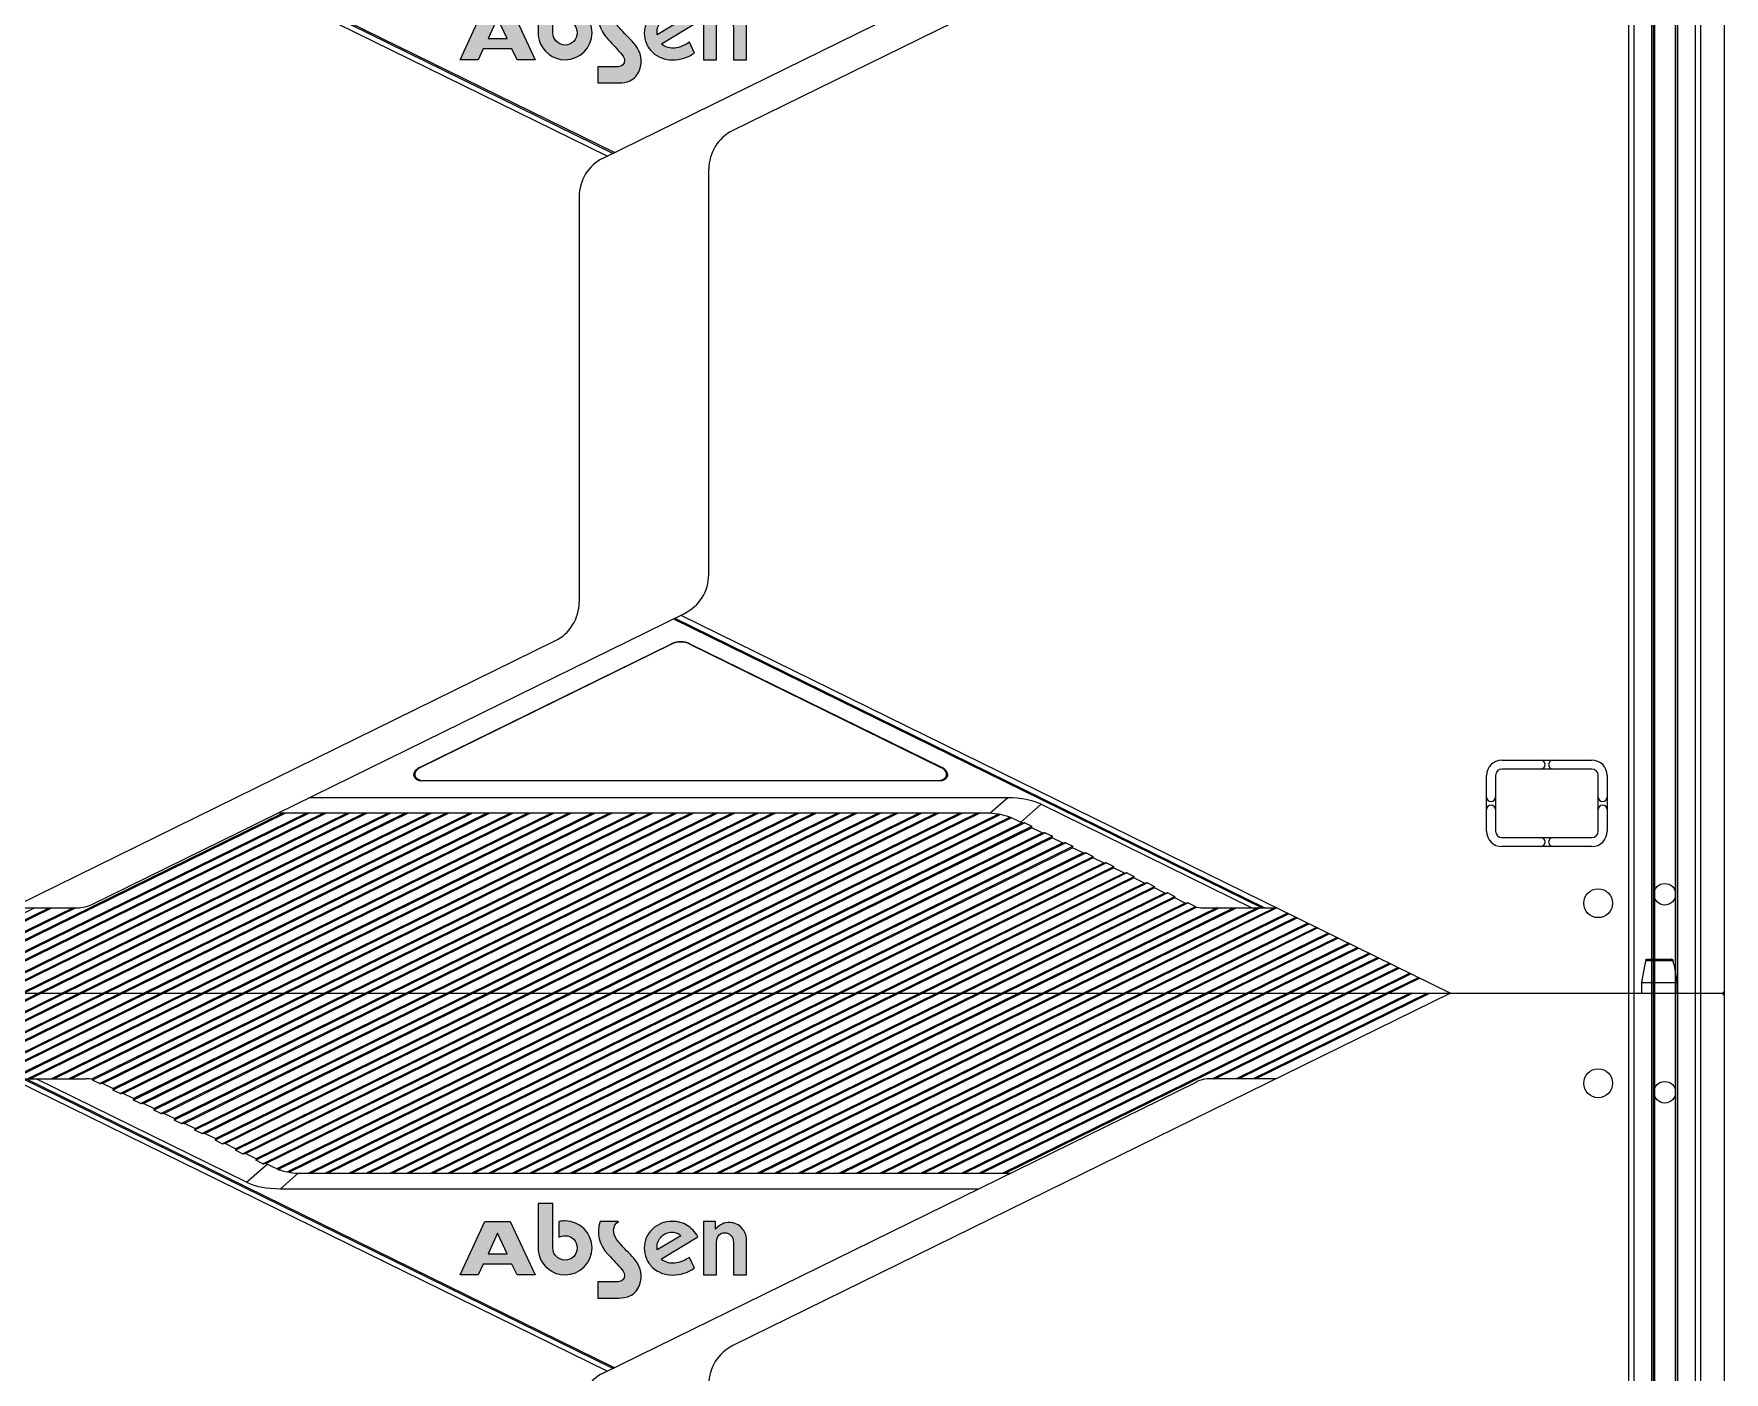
# Model space of a CAD drawing. Header units: millimetres. Extents: x 1927 to 14264, y 1863 to 5555.
# Drawn here: x 12104.4 to 12573.9, y 3355.8 to 3727.5 of the extents above; entities that cross this region are included whole.
import ezdxf

# ---------------------------------------------------------------- set-up
doc = ezdxf.new("R2010")
doc.units = ezdxf.units.MM
doc.layers.add('02___PRT_ALL_AXES', color=7, linetype='Continuous')
doc.layers.add('图层 1', color=7, linetype='Continuous', lineweight=18)

# ---------------------------------------------------------------- blocks, each defined once
blk = doc.blocks.new('ryfhgjmb')
at = {"color": 30, "linetype": 'Continuous', "true_color": 0xf26722}
for p, q in [((6005.13, 3342.43), (7001.63, 3342.43)), ((6005.13, 3340.93), (7001.63, 3340.93)), ((6058.09, 3336.03), (6969.27, 3336.03)), ((6058.47, 3335.53), (6968.88, 3335.53)), ((6058.09, 3328.83), (6969.27, 3328.83)), ((6058.47, 3329.33), (6968.88, 3329.33)), ((6005.13, 3323.93), (7001.63, 3323.93)), ((6005.13, 3322.43), (7001.63, 3322.43))]:
    blk.add_line(p, q, dxfattribs=at)
at = {"layer": '02___PRT_ALL_AXES', "color": 30, "linetype": 'Continuous', "true_color": 0xf26722}
for p, q in [((6968.72, 3335.27), (6027.64, 3335.27)), ((6968.72, 3329.59), (6027.64, 3329.59))]:
    blk.add_line(p, q, dxfattribs=at)
blk = doc.blocks.new('rsfv')
at = {"rotation": 90}
blk.add_blockref('ryfhgjmb', (14583.06, -2205.71), dxfattribs=at)
blk = doc.blocks.new('RYHF')
at = {"true_color": 0xf58220}
h = blk.add_hatch(color=30, dxfattribs=at)
edge = h.paths.add_edge_path()
edge.add_spline(control_points=[(7070.79, 5802.24), (7070.93, 5801.83), (7071.16, 5801.45), (7071.44, 5801.13), (7072.06, 5800.42), (7072.98, 5799.97), (7073.99, 5799.97), (7075.86, 5799.97), (7077.38, 5801.5), (7077.38, 5803.36), (7077.38, 5805.23), (7075.86, 5806.76), (7073.99, 5806.76), (7073.38, 5806.76), (7072.81, 5806.59), (7072.31, 5806.31), (7072.31, 5806.31), (7072.31, 5810.66), (7072.31, 5810.66), (7072.87, 5810.79), (7073.43, 5810.85), (7073.99, 5810.85), (7078.12, 5810.85), (7081.48, 5807.49), (7081.48, 5803.36), (7081.48, 5799.24), (7078.12, 5795.88), (7073.99, 5795.88), (7070.58, 5795.88), (7067.69, 5798.18), (7066.79, 5801.31), (7066.5, 5802.33), (7066.5, 5803.3), (7066.5, 5804.36), (7066.5, 5804.36), (7066.5, 5805.57), (7066.5, 5805.57), (7066.5, 5805.57), (7066.5, 5815.69), (7066.5, 5815.69), (7066.5, 5815.69), (7070.6, 5815.69), (7070.6, 5815.69), (7070.6, 5811.89), (7070.6, 5808.09), (7070.6, 5804.28), (7070.6, 5803.58), (7070.55, 5802.92), (7070.79, 5802.24)], knot_values=[0, 0, 0, 0, 1, 1, 1, 2, 2, 2, 3, 3, 3, 4, 4, 4, 5, 5, 5, 6, 6, 6, 7, 7, 7, 8, 8, 8, 9, 9, 9, 10, 10, 10, 11, 11, 11, 12, 12, 12, 13, 13, 13, 14, 14, 14, 15, 15, 15, 16, 16, 16, 16], degree=3, periodic=0)
h = blk.add_hatch(color=256)
h.paths.add_polyline_path([(7052.62, 5801.75), (7057.92, 5801.75), (7055.27, 5807.44)], flags=16)
h.paths.add_polyline_path([(7059.25, 5798.89), (7051.28, 5798.89), (7049.88, 5795.88), (7044.84, 5795.88), (7051.76, 5810.72), (7056.31, 5810.72), (7058.77, 5810.72), (7065.7, 5795.88), (7060.66, 5795.88)])
h = blk.add_hatch(color=256)
edge = h.paths.add_edge_path()
edge.add_spline(control_points=[(7083.75, 5810.72), (7083.75, 5810.72), (7088.8, 5810.72), (7088.8, 5810.72), (7087.07, 5809.48), (7087.19, 5807.43), (7088.31, 5805.8), (7088.65, 5805.3), (7089.07, 5804.79), (7089.49, 5804.28), (7090.89, 5802.62), (7092.4, 5801.49), (7093.56, 5799.89), (7095.06, 5797.84), (7095.68, 5795.56), (7094.69, 5793.01), (7094.17, 5791.7), (7093.26, 5790.6), (7092.03, 5790.03), (7091.1, 5789.6), (7090.03, 5789.44), (7088.92, 5789.44), (7088.92, 5789.44), (7083.09, 5789.44), (7083.09, 5789.44), (7083.09, 5789.44), (7083.09, 5793.94), (7083.09, 5793.94), (7083.09, 5793.94), (7088.74, 5793.94), (7088.74, 5793.94), (7088.74, 5793.94), (7088.74, 5793.94), (7088.74, 5793.94), (7088.74, 5793.94), (7088.74, 5793.94), (7088.74, 5793.94), (7088.74, 5793.94), (7088.75, 5793.94), (7088.75, 5793.94), (7088.75, 5793.94), (7088.76, 5793.94), (7088.76, 5793.94), (7089.74, 5793.95), (7090.54, 5794.75), (7090.54, 5795.75), (7090.54, 5796.6), (7089.86, 5797.2), (7089.35, 5797.79), (7088.05, 5799.27), (7086.68, 5800.79), (7085.94, 5801.54), (7083.35, 5804.24), (7082.63, 5807.32), (7083.75, 5810.72)], knot_values=[0, 0, 0, 0, 1, 1, 1, 2, 2, 2, 3, 3, 3, 4, 4, 4, 5, 5, 5, 6, 6, 6, 7, 7, 7, 8, 8, 8, 9, 9, 9, 10, 10, 10, 11, 11, 11, 12, 12, 12, 13, 13, 13, 14, 14, 14, 15, 15, 15, 16, 16, 16, 17, 17, 17, 18, 18, 18, 18], degree=3, periodic=0)
h = blk.add_hatch(color=256)
edge = h.paths.add_edge_path()
edge.add_spline(control_points=[(7109.98, 5797.74), (7108.99, 5797.1), (7107.98, 5796.62), (7106.97, 5796.31), (7105.95, 5795.98), (7104.89, 5795.83), (7103.8, 5795.83), (7102.72, 5795.83), (7101.72, 5796.01), (7100.79, 5796.37), (7099.86, 5796.73), (7099.02, 5797.26), (7098.28, 5797.96), (7097.53, 5798.67), (7096.96, 5799.48), (7096.57, 5800.38), (7096.18, 5801.29), (7095.98, 5802.26), (7095.98, 5803.28), (7095.98, 5804.31), (7096.17, 5805.28), (7096.55, 5806.17), (7096.94, 5807.07), (7097.51, 5807.87), (7098.28, 5808.59), (7099.02, 5809.31), (7099.85, 5809.85), (7100.76, 5810.2), (7101.66, 5810.55), (7102.68, 5810.72), (7103.8, 5810.72), (7105.32, 5810.72), (7106.68, 5810.36), (7107.88, 5809.63), (7109.09, 5808.9), (7110.08, 5807.84), (7110.85, 5806.45), (7110.85, 5806.45), (7100.76, 5800.28), (7100.76, 5800.28), (7101.19, 5799.88), (7101.68, 5799.58), (7102.22, 5799.38), (7102.75, 5799.18), (7103.34, 5799.08), (7103.98, 5799.08), (7104.62, 5799.08), (7105.32, 5799.21), (7106.05, 5799.48), (7106.78, 5799.74), (7107.6, 5800.16), (7108.52, 5800.73), (7108.52, 5800.73), (7109.98, 5797.74), (7109.98, 5797.74)], knot_values=[0, 0, 0, 0, 1, 1, 1, 2, 2, 2, 3, 3, 3, 4, 4, 4, 5, 5, 5, 6, 6, 6, 7, 7, 7, 8, 8, 8, 9, 9, 9, 10, 10, 10, 11, 11, 11, 12, 12, 12, 13, 13, 13, 14, 14, 14, 15, 15, 15, 16, 16, 16, 17, 17, 17, 18, 18, 18, 18], degree=3, periodic=0)
edge = h.paths.add_edge_path(flags=16)
edge.add_spline(control_points=[(7099.56, 5802.78), (7099.56, 5802.78), (7106.13, 5806.75), (7106.13, 5806.75), (7105.84, 5807.07), (7105.5, 5807.31), (7105.1, 5807.47), (7104.7, 5807.63), (7104.24, 5807.71), (7103.74, 5807.71), (7102.54, 5807.71), (7101.54, 5807.3), (7100.74, 5806.49), (7099.94, 5805.68), (7099.53, 5804.65), (7099.53, 5803.41), (7099.53, 5803.24), (7099.54, 5803.11), (7099.54, 5803.02), (7099.55, 5802.93), (7099.55, 5802.85), (7099.56, 5802.78)], knot_values=[0, 0, 0, 0, 1, 1, 1, 2, 2, 2, 3, 3, 3, 4, 4, 4, 5, 5, 5, 6, 6, 6, 7, 7, 7, 7], degree=3, periodic=0)
h = blk.add_hatch(color=256)
edge = h.paths.add_edge_path()
edge.add_spline(control_points=[(7112.47, 5795.88), (7112.47, 5795.88), (7112.47, 5810.72), (7112.47, 5810.72), (7112.47, 5810.72), (7115.8, 5810.72), (7115.8, 5810.72), (7115.8, 5810.72), (7115.8, 5808.52), (7115.8, 5808.52), (7116.96, 5809.9), (7118.13, 5810.45), (7119.9, 5810.4), (7120.86, 5810.4), (7122.37, 5809.76), (7123.13, 5808.85), (7123.86, 5807.92), (7124.39, 5807.15), (7124.39, 5805.45), (7124.39, 5805.45), (7124.39, 5795.88), (7124.39, 5795.88), (7124.39, 5795.88), (7120.75, 5795.88), (7120.75, 5795.88), (7120.75, 5795.88), (7120.75, 5804.19), (7120.75, 5804.19), (7120.75, 5804.67), (7120.75, 5805.2), (7120.67, 5805.69), (7120.61, 5806.08), (7120.39, 5806.51), (7120.07, 5806.85), (7119.14, 5807.85), (7117.43, 5807.82), (7116.57, 5806.72), (7116.12, 5806.13), (7116.08, 5805.56), (7116.08, 5804.11), (7116.08, 5804.11), (7116.08, 5795.88), (7116.08, 5795.88), (7116.08, 5795.88), (7112.47, 5795.88), (7112.47, 5795.88)], knot_values=[0, 0, 0, 0, 1, 1, 1, 2, 2, 2, 3, 3, 3, 4, 4, 4, 5, 5, 5, 6, 6, 6, 7, 7, 7, 8, 8, 8, 9, 9, 9, 10, 10, 10, 11, 11, 11, 12, 12, 12, 13, 13, 13, 14, 14, 14, 15, 15, 15, 15], degree=3, periodic=0)
at = {"color": 7, "linetype": 'Continuous'}
for p, q in [((7373.87, 5882.19), (7372.92, 5877.09)), ((7373.93, 5882.19), (7373.87, 5882.19)), ((7373.99, 5882.52), (7373.93, 5882.19)), ((7374.05, 5882.85), (7373.99, 5882.52)), ((7374.02, 5882.69), (7373.99, 5882.52)), ((7374.05, 5882.85), (7374.02, 5882.69)), ((7374.11, 5883.18), (7374.05, 5882.85)), ((7374.11, 5883.18), (7381.69, 5883.18)), ((7374.61, 5883.59), (7381.18, 5883.59)), ((7381.75, 5882.85), (7381.69, 5883.18)), ((7381.81, 5882.52), (7381.75, 5882.85)), ((7381.78, 5882.69), (7381.75, 5882.85)), ((7381.81, 5882.52), (7381.78, 5882.69)), ((7381.87, 5882.19), (7381.81, 5882.52)), ((7381.93, 5882.19), (7381.87, 5882.19)), ((7381.93, 5882.19), (7382.87, 5877.09)), ((6795.9, 5874.09), (7395.9, 5874.09)), ((7085.69, 5769.1), (6871.9, 5874.09)), ((6899.81, 5860.39), (6927.72, 5874.09)), ((6900.15, 5860.22), (6928.4, 5874.09)), ((6900.19, 5860.2), (6928.47, 5874.09)), ((6903.14, 5858.75), (6934.37, 5874.09)), ((6934.45, 5874.09), (6903.17, 5858.73)), ((6935.12, 5874.09), (6903.51, 5858.57)), ((6905.48, 5857.6), (6939.06, 5874.09)), ((6905.82, 5857.43), (6939.74, 5874.09)), ((6905.86, 5857.42), (6939.82, 5874.09)), ((6908.81, 5855.97), (6945.72, 5874.09)), ((6945.79, 5874.09), (6908.84, 5855.95)), ((6946.47, 5874.09), (6909.18, 5855.78)), ((6911.15, 5854.81), (6950.41, 5874.09)), ((6911.49, 5854.65), (6951.09, 5874.09)), ((6911.53, 5854.63), (6951.16, 5874.09)), ((6914.48, 5853.18), (6957.06, 5874.09)), ((6957.13, 5874.09), (6914.52, 5853.16)), ((6957.81, 5874.09), (6914.86, 5853)), ((6916.82, 5852.03), (6961.75, 5874.09)), ((6917.16, 5851.86), (6962.43, 5874.09)), ((6917.2, 5851.84), (6962.5, 5874.09)), ((6920.15, 5850.4), (6968.4, 5874.09)), ((6968.47, 5874.09), (6920.19, 5850.38)), ((6969.15, 5874.09), (6920.79, 5850.34)), ((6924.73, 5850.34), (6973.09, 5874.09)), ((6925.41, 5850.34), (6973.77, 5874.09)), ((6925.48, 5850.34), (6973.85, 5874.09)), ((6979.74, 5874.09), (6931.38, 5850.34)), ((6979.82, 5874.09), (6931.45, 5850.34)), ((6980.5, 5874.09), (6932.13, 5850.34)), ((6936.07, 5850.34), (6984.44, 5874.09)), ((6936.75, 5850.34), (6985.12, 5874.09)), ((6936.83, 5850.34), (6985.19, 5874.09)), ((6991.09, 5874.09), (6942.44, 5850.2)), ((6991.16, 5874.09), (6942.49, 5850.19)), ((6991.84, 5874.09), (6942.76, 5849.99)), ((6944.73, 5849.02), (6995.78, 5874.09)), ((6945.52, 5849.08), (6996.46, 5874.09)), ((6945.56, 5849.06), (6996.53, 5874.09)), ((7003.18, 5874.09), (6948.43, 5847.2)), ((7002.43, 5874.09), (6948.51, 5847.61)), ((7002.5, 5874.09), (6948.55, 5847.59)), ((6950.4, 5846.24), (7007.12, 5874.09)), ((6951.19, 5846.29), (7007.8, 5874.09)), ((6951.23, 5846.27), (7007.88, 5874.09)), ((7014.53, 5874.09), (6954.1, 5844.42)), ((7013.77, 5874.09), (6954.18, 5844.83)), ((7013.85, 5874.09), (6954.22, 5844.81)), ((6956.07, 5843.45), (7018.47, 5874.09)), ((6956.87, 5843.51), (7019.15, 5874.09)), ((6956.9, 5843.49), (7019.22, 5874.09)), ((7025.87, 5874.09), (6959.77, 5841.63)), ((7025.12, 5874.09), (6959.85, 5842.04)), ((7025.19, 5874.09), (6959.89, 5842.02)), ((6961.74, 5840.67), (7029.81, 5874.09)), ((6962.54, 5840.72), (7030.49, 5874.09)), ((6962.57, 5840.7), (7030.56, 5874.09)), ((7037.21, 5874.09), (6965.45, 5838.85)), ((7036.46, 5874.09), (6965.52, 5839.26)), ((7036.53, 5874.09), (6965.56, 5839.24)), ((6967.42, 5837.88), (7041.15, 5874.09)), ((6968.21, 5837.94), (7041.83, 5874.09)), ((6968.25, 5837.92), (7041.91, 5874.09)), ((7048.56, 5874.09), (6971.12, 5836.06)), ((7047.8, 5874.09), (6971.2, 5836.47)), ((7047.88, 5874.09), (6971.23, 5836.45)), ((6973.09, 5835.1), (7052.5, 5874.09)), ((6973.88, 5835.15), (7053.18, 5874.09)), ((6973.92, 5835.13), (7053.25, 5874.09)), ((7059.9, 5874.09), (6976.79, 5833.28)), ((7059.15, 5874.09), (6976.87, 5833.69)), ((7059.22, 5874.09), (6976.9, 5833.67)), ((6978.76, 5832.31), (7063.84, 5874.09)), ((6979.55, 5832.37), (7064.52, 5874.09)), ((6979.59, 5832.35), (7064.59, 5874.09)), ((7071.24, 5874.09), (6982.46, 5830.49)), ((7070.49, 5874.09), (6982.54, 5830.9)), ((7070.56, 5874.09), (6982.58, 5830.88)), ((6984.43, 5829.53), (7075.18, 5874.09)), ((6985.22, 5829.58), (7075.86, 5874.09)), ((6985.26, 5829.56), (7075.94, 5874.09)), ((7082.59, 5874.09), (6988.13, 5827.71)), ((7081.83, 5874.09), (6988.21, 5828.11)), ((7081.91, 5874.09), (6988.25, 5828.1)), ((6990.1, 5826.74), (7086.53, 5874.09)), ((6990.9, 5826.8), (7087.21, 5874.09)), ((6990.93, 5826.78), (7087.28, 5874.09)), ((7093.18, 5874.09), (6993.94, 5825.36)), ((7093.25, 5874.09), (6993.99, 5825.34)), ((7093.93, 5874.09), (6994.28, 5825.15)), ((6996.85, 5824.48), (7097.87, 5874.09)), ((6997.34, 5824.39), (7098.55, 5874.09)), ((6997.4, 5824.38), (7098.62, 5874.09)), ((7104.52, 5874.09), (7002.7, 5824.09)), ((7104.59, 5874.09), (7002.78, 5824.09)), ((7105.27, 5874.09), (7003.46, 5824.09)), ((7007.39, 5824.09), (7109.21, 5874.09)), ((7008.07, 5824.09), (7109.89, 5874.09)), ((7008.15, 5824.09), (7109.97, 5874.09)), ((7115.86, 5874.09), (7014.05, 5824.09)), ((7115.94, 5874.09), (7014.12, 5824.09)), ((7116.62, 5874.09), (7014.8, 5824.09)), ((7018.74, 5824.09), (7120.56, 5874.09)), ((7019.42, 5824.09), (7121.24, 5874.09)), ((7019.49, 5824.09), (7121.31, 5874.09)), ((7127.21, 5874.09), (7025.39, 5824.09)), ((7127.28, 5874.09), (7025.46, 5824.09)), ((7127.96, 5874.09), (7026.14, 5824.09)), ((7030.08, 5824.09), (7131.9, 5874.09)), ((7030.76, 5824.09), (7132.58, 5874.09)), ((7030.83, 5824.09), (7132.65, 5874.09)), ((7138.55, 5874.09), (7036.73, 5824.09)), ((7138.62, 5874.09), (7036.81, 5824.09)), ((7139.3, 5874.09), (7037.49, 5824.09)), ((7041.42, 5824.09), (7143.24, 5874.09)), ((7042.1, 5824.09), (7143.92, 5874.09)), ((7042.18, 5824.09), (7144, 5874.09)), ((7149.89, 5874.09), (7048.08, 5824.09)), ((7149.97, 5874.09), (7048.15, 5824.09)), ((7150.65, 5874.09), (7048.83, 5824.09)), ((7052.77, 5824.09), (7154.59, 5874.09)), ((7053.45, 5824.09), (7155.27, 5874.09)), ((7053.52, 5824.09), (7155.34, 5874.09)), ((7161.24, 5874.09), (7059.42, 5824.09)), ((7161.31, 5874.09), (7059.49, 5824.09)), ((7161.99, 5874.09), (7060.17, 5824.09)), ((7064.11, 5824.09), (7165.93, 5874.09)), ((7064.79, 5824.09), (7166.61, 5874.09)), ((7064.86, 5824.09), (7166.68, 5874.09)), ((7172.58, 5874.09), (7070.76, 5824.09)), ((7172.65, 5874.09), (7070.84, 5824.09)), ((7173.33, 5874.09), (7071.51, 5824.09)), ((7075.45, 5824.09), (7177.27, 5874.09)), ((7076.13, 5824.09), (7177.95, 5874.09)), ((7076.21, 5824.09), (7178.02, 5874.09)), ((7183.92, 5874.09), (7082.11, 5824.09)), ((7184, 5874.09), (7082.18, 5824.09)), ((7184.68, 5874.09), (7082.86, 5824.09)), ((7086.8, 5824.09), (7188.62, 5874.09)), ((7087.48, 5824.09), (7189.29, 5874.09)), ((7087.55, 5824.09), (7189.37, 5874.09)), ((7195.27, 5874.09), (7093.45, 5824.09)), ((7195.34, 5874.09), (7093.52, 5824.09)), ((7196.02, 5874.09), (7094.2, 5824.09)), ((7098.14, 5824.09), (7199.96, 5874.09)), ((7098.82, 5824.09), (7200.64, 5874.09)), ((7098.89, 5824.09), (7200.71, 5874.09)), ((7206.61, 5874.09), (7104.79, 5824.09)), ((7206.68, 5874.09), (7104.86, 5824.09)), ((7207.36, 5874.09), (7105.54, 5824.09)), ((7109.48, 5824.09), (7211.3, 5874.09)), ((7110.16, 5824.09), (7211.98, 5874.09)), ((7110.24, 5824.09), (7212.05, 5874.09)), ((7217.95, 5874.09), (7116.13, 5824.09)), ((7218.03, 5874.09), (7116.21, 5824.09)), ((7218.71, 5874.09), (7116.89, 5824.09)), ((7319.9, 5874.09), (7120.61, 5776.23)), ((7120.83, 5824.09), (7222.65, 5874.09)), ((7121.51, 5824.09), (7223.32, 5874.09)), ((7121.58, 5824.09), (7223.4, 5874.09)), ((7229.3, 5874.09), (7127.48, 5824.09)), ((7229.37, 5874.09), (7127.55, 5824.09)), ((7230.05, 5874.09), (7128.23, 5824.09)), ((7132.17, 5824.09), (7233.99, 5874.09)), ((7132.85, 5824.09), (7234.67, 5874.09)), ((7132.92, 5824.09), (7234.74, 5874.09)), ((7240.64, 5874.09), (7138.82, 5824.09)), ((7240.71, 5874.09), (7138.89, 5824.09)), ((7241.39, 5874.09), (7139.57, 5824.09)), ((7143.51, 5824.09), (7245.33, 5874.09)), ((7144.19, 5824.09), (7246.01, 5874.09)), ((7144.27, 5824.09), (7246.08, 5874.09)), ((7251.98, 5874.09), (7150.16, 5824.09)), ((7252.06, 5874.09), (7150.24, 5824.09)), ((7252.74, 5874.09), (7150.92, 5824.09)), ((7154.86, 5824.09), (7256.67, 5874.09)), ((7155.54, 5824.09), (7257.35, 5874.09)), ((7155.61, 5824.09), (7257.43, 5874.09)), ((7263.33, 5874.09), (7161.51, 5824.09)), ((7263.4, 5874.09), (7161.58, 5824.09)), ((7264.08, 5874.09), (7162.26, 5824.09)), ((7166.2, 5824.09), (7268.02, 5874.09)), ((7166.88, 5824.09), (7268.7, 5874.09)), ((7166.95, 5824.09), (7268.77, 5874.09)), ((7274.67, 5874.09), (7172.85, 5824.09)), ((7274.74, 5874.09), (7172.92, 5824.09)), ((7275.42, 5874.09), (7173.6, 5824.09)), ((7177.54, 5824.09), (7279.36, 5874.09)), ((7178.22, 5824.09), (7280.04, 5874.09)), ((7178.3, 5824.09), (7280.11, 5874.09)), ((7286.01, 5874.09), (7184.19, 5824.09)), ((7286.09, 5874.09), (7184.27, 5824.09)), ((7286.77, 5874.09), (7184.95, 5824.09)), ((7188.89, 5824.09), (7290.7, 5874.09)), ((7189.57, 5824.09), (7291.38, 5874.09)), ((7189.64, 5824.09), (7291.46, 5874.09)), ((7297.36, 5874.09), (7195.54, 5824.09)), ((7297.43, 5874.09), (7195.61, 5824.09)), ((7298.11, 5874.09), (7196.29, 5824.09)), ((7253.68, 5850.34), (7302.05, 5874.09)), ((7254.36, 5850.34), (7302.73, 5874.09)), ((7254.44, 5850.34), (7302.8, 5874.09)), ((7308.7, 5874.09), (7260.34, 5850.34)), ((7308.77, 5874.09), (7260.41, 5850.34)), ((7309.45, 5874.09), (7261.09, 5850.34)), ((7265.03, 5850.34), (7313.39, 5874.09)), ((7265.71, 5850.34), (7314.07, 5874.09)), ((7265.78, 5850.34), (7314.14, 5874.09)), ((7372.92, 5877.09), (7372.92, 5874.09)), ((7372.92, 5877.09), (7382.87, 5877.09)), ((7382.87, 5877.09), (7382.87, 5874.09)), ((7395.9, 5873.59), (7395.4, 5874.09)), ((7395.9, 5874.09), (7395.9, 5536.59)), ((6920.26, 5850.34), (6940.86, 5850.34)), ((7087.28, 5769.88), (6923.44, 5850.34)), ((7087.68, 5770.08), (6924.23, 5850.34)), ((6985.56, 5821.62), (6927.07, 5850.34)), ((6944.73, 5849.02), (6942.76, 5849.99)), ((7084.61, 5768.57), (7249.24, 5849.42)), ((7271.54, 5850.34), (7253.21, 5850.34)), ((6945.4, 5849.14), (6948.67, 5847.53)), ((6950.4, 5846.24), (6948.43, 5847.2)), ((6954.34, 5844.75), (6951.07, 5846.35)), ((6956.07, 5843.45), (6954.1, 5844.42)), ((6960.01, 5841.96), (6956.74, 5843.57)), ((6961.74, 5840.67), (6959.77, 5841.63)), ((6965.69, 5839.18), (6962.41, 5840.78)), ((6967.42, 5837.88), (6965.45, 5838.85)), ((6971.36, 5836.39), (6968.08, 5838)), ((6973.09, 5835.1), (6971.12, 5836.06)), ((6977.03, 5833.61), (6973.76, 5835.21)), ((6978.76, 5832.31), (6976.79, 5833.28)), ((6982.7, 5830.82), (6979.43, 5832.43)), ((6984.43, 5829.53), (6982.46, 5830.49)), ((6988.37, 5828.04), (6985.1, 5829.64)), ((6985.56, 5821.62), (6991.26, 5826.62)), ((6990.1, 5826.74), (6988.13, 5827.71)), ((6990.77, 5826.86), (6992.65, 5825.93)), ((6999.83, 5824.11), (6994.93, 5819.81)), ((7000.59, 5824.09), (7197.66, 5824.09)), ((6994.93, 5819.81), (7188.94, 5819.81)), ((7113.9, 5652.88), (7113.9, 5765.45)), ((7077.9, 5757.8), (7077.9, 5645.23)), ((6942.56, 5561.26), (7107.19, 5642.11)), ((7104.12, 5640.6), (7267.57, 5560.34)), ((7104.52, 5640.8), (7268.36, 5560.34)), ((7106.11, 5641.58), (7319.9, 5536.59)), ((6871.9, 5536.59), (7071.19, 5634.46)), ((7033.54, 5599.26), (7103.55, 5633.64)), ((7103.55, 5633.55), (7033.89, 5599.34)), ((7103.55, 5633.55), (7103.55, 5633.64)), ((7108.66, 5633.55), (7108.66, 5633.64)), ((7108.66, 5633.64), (7178.68, 5599.26)), ((7108.66, 5633.55), (7178.33, 5599.34)), ((7334.15, 5601.34), (7359.15, 5601.34)), ((7033.89, 5599.34), (7033.54, 5599.26)), ((7178.33, 5599.34), (7178.68, 5599.26)), ((7329.9, 5581.59), (7329.9, 5597.09)), ((7332.4, 5597.09), (7332.4, 5581.59)), ((7359.15, 5598.84), (7334.15, 5598.84)), ((7360.9, 5581.59), (7360.9, 5597.09)), ((7363.4, 5597.09), (7363.4, 5581.59)), ((7034.74, 5595.67), (7034.39, 5595.59)), ((7177.83, 5595.59), (7034.39, 5595.59)), ((7034.74, 5595.67), (7177.48, 5595.67)), ((7177.48, 5595.67), (7177.83, 5595.59)), ((6893.69, 5536.59), (6995.51, 5586.59)), ((6894.37, 5536.59), (6996.19, 5586.59)), ((6894.44, 5536.59), (6996.26, 5586.59)), ((7002.16, 5586.59), (6900.34, 5536.59)), ((7002.23, 5586.59), (6900.41, 5536.59)), ((7002.91, 5586.59), (6901.09, 5536.59)), ((6905.03, 5536.59), (7006.85, 5586.59)), ((6905.71, 5536.59), (7007.53, 5586.59)), ((6905.79, 5536.59), (7007.6, 5586.59)), ((7013.5, 5586.59), (6911.68, 5536.59)), ((7013.58, 5586.59), (6911.76, 5536.59)), ((7014.26, 5586.59), (6912.44, 5536.59)), ((6916.38, 5536.59), (7018.19, 5586.59)), ((6917.06, 5536.59), (7018.87, 5586.59)), ((6917.13, 5536.59), (7018.95, 5586.59)), ((7024.85, 5586.59), (6923.03, 5536.59)), ((7024.92, 5586.59), (6923.1, 5536.59)), ((7025.6, 5586.59), (6923.78, 5536.59)), ((6927.72, 5536.59), (7029.54, 5586.59)), ((6928.4, 5536.59), (7030.22, 5586.59)), ((6928.47, 5536.59), (7030.29, 5586.59)), ((7036.19, 5586.59), (6934.37, 5536.59)), ((7036.26, 5586.59), (6934.44, 5536.59)), ((7036.94, 5586.59), (6935.12, 5536.59)), ((6939.06, 5536.59), (7040.88, 5586.59)), ((6939.74, 5536.59), (7041.56, 5586.59)), ((6939.82, 5536.59), (7041.63, 5586.59)), ((7047.53, 5586.59), (6945.71, 5536.59)), ((7047.61, 5586.59), (6945.79, 5536.59)), ((7048.29, 5586.59), (6946.47, 5536.59)), ((6950.41, 5536.59), (7052.22, 5586.59)), ((6951.09, 5536.59), (7052.9, 5586.59)), ((6951.16, 5536.59), (7052.98, 5586.59)), ((7058.88, 5586.59), (6957.06, 5536.59)), ((7058.95, 5586.59), (6957.13, 5536.59)), ((7059.63, 5586.59), (6957.81, 5536.59)), ((6961.75, 5536.59), (7063.57, 5586.59)), ((6962.43, 5536.59), (7064.25, 5586.59)), ((6962.5, 5536.59), (7064.32, 5586.59)), ((7070.22, 5586.59), (6968.4, 5536.59)), ((7070.29, 5586.59), (6968.47, 5536.59)), ((7070.97, 5586.59), (6969.15, 5536.59)), ((6973.09, 5536.59), (7074.91, 5586.59)), ((6973.77, 5536.59), (7075.59, 5586.59)), ((6973.85, 5536.59), (7075.66, 5586.59)), ((7081.56, 5586.59), (6979.74, 5536.59)), ((7081.64, 5586.59), (6979.82, 5536.59)), ((7082.32, 5586.59), (6980.5, 5536.59)), ((6984.44, 5536.59), (7086.25, 5586.59)), ((6985.12, 5536.59), (7086.93, 5586.59)), ((6985.19, 5536.59), (7087.01, 5586.59)), ((7092.91, 5586.59), (6991.09, 5536.59)), ((7092.98, 5586.59), (6991.16, 5536.59)), ((7093.66, 5586.59), (6991.84, 5536.59)), ((7191.21, 5586.59), (6994.14, 5586.59)), ((6995.78, 5536.59), (7097.6, 5586.59)), ((6996.46, 5536.59), (7098.28, 5586.59)), ((6996.53, 5536.59), (7098.35, 5586.59)), ((7104.25, 5586.59), (7002.43, 5536.59)), ((7104.32, 5586.59), (7002.5, 5536.59)), ((7196.87, 5590.88), (7002.86, 5590.88)), ((7105, 5586.59), (7003.18, 5536.59)), ((7007.12, 5536.59), (7108.94, 5586.59)), ((7007.8, 5536.59), (7109.62, 5586.59)), ((7007.88, 5536.59), (7109.69, 5586.59)), ((7115.59, 5586.59), (7013.77, 5536.59)), ((7115.67, 5586.59), (7013.85, 5536.59)), ((7116.35, 5586.59), (7014.53, 5536.59)), ((7018.47, 5536.59), (7120.28, 5586.59)), ((7019.15, 5536.59), (7120.96, 5586.59)), ((7019.22, 5536.59), (7121.04, 5586.59)), ((7126.94, 5586.59), (7025.12, 5536.59)), ((7127.01, 5586.59), (7025.19, 5536.59)), ((7127.69, 5586.59), (7025.87, 5536.59)), ((7029.81, 5536.59), (7131.63, 5586.59)), ((7030.49, 5536.59), (7132.31, 5586.59)), ((7030.56, 5536.59), (7132.38, 5586.59)), ((7138.28, 5586.59), (7036.46, 5536.59)), ((7138.35, 5586.59), (7036.53, 5536.59)), ((7139.03, 5586.59), (7037.21, 5536.59)), ((7041.15, 5536.59), (7142.97, 5586.59)), ((7041.83, 5536.59), (7143.65, 5586.59)), ((7041.91, 5536.59), (7143.72, 5586.59)), ((7149.62, 5586.59), (7047.8, 5536.59)), ((7149.7, 5586.59), (7047.88, 5536.59)), ((7150.37, 5586.59), (7048.56, 5536.59)), ((7052.5, 5536.59), (7154.31, 5586.59)), ((7053.18, 5536.59), (7154.99, 5586.59)), ((7053.25, 5536.59), (7155.07, 5586.59)), ((7160.97, 5586.59), (7059.15, 5536.59)), ((7161.04, 5586.59), (7059.22, 5536.59)), ((7161.72, 5586.59), (7059.9, 5536.59)), ((7063.84, 5536.59), (7165.66, 5586.59)), ((7064.52, 5536.59), (7166.34, 5586.59)), ((7064.59, 5536.59), (7166.41, 5586.59)), ((7172.31, 5586.59), (7070.49, 5536.59)), ((7172.38, 5586.59), (7070.56, 5536.59)), ((7173.06, 5586.59), (7071.24, 5536.59)), ((7075.18, 5536.59), (7177, 5586.59)), ((7075.86, 5536.59), (7177.68, 5586.59)), ((7075.94, 5536.59), (7177.75, 5586.59)), ((7183.65, 5586.59), (7081.83, 5536.59)), ((7183.73, 5586.59), (7081.91, 5536.59)), ((7184.4, 5586.59), (7082.59, 5536.59)), ((7086.53, 5536.59), (7188.34, 5586.59)), ((7087.21, 5536.59), (7189.02, 5586.59)), ((7087.28, 5536.59), (7189.1, 5586.59)), ((7191.97, 5586.58), (7196.87, 5590.88)), ((7206.24, 5589.07), (7200.54, 5584.07)), ((7206.24, 5589.07), (7264.73, 5560.34)), ((7194.4, 5586.3), (7093.18, 5536.59)), ((7194.45, 5586.29), (7093.25, 5536.59)), ((7194.95, 5586.2), (7093.93, 5536.59)), ((7097.87, 5536.59), (7197.52, 5585.53)), ((7098.55, 5536.59), (7197.81, 5585.34)), ((7098.62, 5536.59), (7197.85, 5585.32)), ((7200.87, 5583.9), (7104.52, 5536.59)), ((7200.9, 5583.89), (7104.59, 5536.59)), ((7201.7, 5583.94), (7105.27, 5536.59)), ((7109.21, 5536.59), (7203.67, 5582.97)), ((7109.89, 5536.59), (7203.55, 5582.59)), ((7109.96, 5536.59), (7203.59, 5582.57)), ((7201.03, 5583.82), (7199.15, 5584.75)), ((7201.7, 5583.94), (7203.67, 5582.97)), ((7206.7, 5581.04), (7203.43, 5582.65)), ((7206.54, 5581.12), (7115.86, 5536.59)), ((7206.57, 5581.1), (7115.94, 5536.59)), ((7207.37, 5581.16), (7116.62, 5536.59)), ((7120.56, 5536.59), (7209.34, 5580.19)), ((7121.24, 5536.59), (7209.22, 5579.8)), ((7121.31, 5536.59), (7209.26, 5579.78)), ((7212.21, 5578.33), (7127.21, 5536.59)), ((7212.25, 5578.32), (7127.28, 5536.59)), ((7213.04, 5578.37), (7127.96, 5536.59)), ((7131.9, 5536.59), (7215.01, 5577.4)), ((7132.58, 5536.59), (7214.9, 5577.01)), ((7132.65, 5536.59), (7214.93, 5577)), ((7207.37, 5581.16), (7209.34, 5580.19)), ((7212.37, 5578.25), (7209.1, 5579.86)), ((7213.04, 5578.37), (7215.01, 5577.4)), ((7218.04, 5575.47), (7214.77, 5577.08)), ((7334.15, 5579.84), (7359.15, 5579.84)), ((7359.15, 5577.34), (7334.15, 5577.34)), ((7217.88, 5575.55), (7138.55, 5536.59)), ((7217.92, 5575.53), (7138.62, 5536.59)), ((7218.71, 5575.59), (7139.3, 5536.59)), ((7143.24, 5536.59), (7220.68, 5574.62)), ((7143.92, 5536.59), (7220.57, 5574.23)), ((7143.99, 5536.59), (7220.6, 5574.21)), ((7223.55, 5572.76), (7149.89, 5536.59)), ((7223.59, 5572.75), (7149.97, 5536.59)), ((7224.38, 5572.8), (7150.65, 5536.59)), ((7218.71, 5575.59), (7220.68, 5574.62)), ((7223.72, 5572.68), (7220.44, 5574.29)), ((7224.38, 5572.8), (7226.35, 5571.83)), ((7154.59, 5536.59), (7226.35, 5571.83)), ((7155.26, 5536.59), (7226.24, 5571.44)), ((7155.34, 5536.59), (7226.28, 5571.43)), ((7229.22, 5569.98), (7161.24, 5536.59)), ((7229.26, 5569.96), (7161.31, 5536.59)), ((7230.05, 5570.02), (7161.99, 5536.59)), ((7165.93, 5536.59), (7232.02, 5569.05)), ((7166.61, 5536.59), (7231.91, 5568.66)), ((7166.68, 5536.59), (7231.95, 5568.64)), ((7229.39, 5569.9), (7226.11, 5571.51)), ((7230.05, 5570.02), (7232.02, 5569.05)), ((7235.06, 5567.11), (7231.78, 5568.72)), ((7234.9, 5567.19), (7172.58, 5536.59)), ((7234.93, 5567.18), (7172.65, 5536.59)), ((7235.73, 5567.23), (7173.33, 5536.59)), ((7177.27, 5536.59), (7237.7, 5566.26)), ((7177.95, 5536.59), (7237.58, 5565.87)), ((7178.02, 5536.59), (7237.62, 5565.86)), ((7240.57, 5564.41), (7183.92, 5536.59)), ((7240.6, 5564.39), (7184, 5536.59)), ((7241.4, 5564.45), (7184.68, 5536.59)), ((7188.61, 5536.59), (7243.37, 5563.48)), ((7189.29, 5536.59), (7243.25, 5563.09)), ((7189.37, 5536.59), (7243.29, 5563.07)), ((7235.73, 5567.23), (7237.7, 5566.26)), ((7240.73, 5564.33), (7237.46, 5565.94)), ((7241.4, 5564.45), (7243.37, 5563.48)), ((7246.4, 5561.54), (7243.13, 5563.15)), ((6926.77, 5560.34), (6878.41, 5536.59)), ((6882.35, 5536.59), (6930.71, 5560.34)), ((6883.03, 5536.59), (6931.39, 5560.34)), ((6883.1, 5536.59), (6931.46, 5560.34)), ((6937.36, 5560.34), (6889, 5536.59)), ((6937.44, 5560.34), (6889.07, 5536.59)), ((6938.11, 5560.34), (6889.75, 5536.59)), ((6920.26, 5560.34), (6938.59, 5560.34)), ((7246.24, 5561.62), (7195.27, 5536.59)), ((7246.28, 5561.6), (7195.34, 5536.59)), ((7247.07, 5561.66), (7196.02, 5536.59)), ((7199.96, 5536.59), (7249.04, 5560.69)), ((7200.64, 5536.59), (7249.31, 5560.49)), ((7200.71, 5536.59), (7249.36, 5560.48)), ((7254.97, 5560.34), (7206.61, 5536.59)), ((7255.05, 5560.34), (7206.68, 5536.59)), ((7255.73, 5560.34), (7207.36, 5536.59)), ((7211.3, 5536.59), (7259.67, 5560.34)), ((7211.98, 5536.59), (7260.34, 5560.34)), ((7212.05, 5536.59), (7260.42, 5560.34)), ((7266.32, 5560.34), (7217.95, 5536.59)), ((7266.39, 5560.34), (7218.03, 5536.59)), ((7267.07, 5560.34), (7218.71, 5536.59)), ((7222.64, 5536.59), (7271.01, 5560.34)), ((7223.32, 5536.59), (7271.61, 5560.3)), ((7271.65, 5560.29), (7223.4, 5536.59)), ((7274.6, 5558.84), (7229.3, 5536.59)), ((7274.63, 5558.82), (7229.37, 5536.59)), ((7274.97, 5558.65), (7230.05, 5536.59)), ((7247.07, 5561.66), (7249.04, 5560.69)), ((7250.94, 5560.34), (7271.54, 5560.34)), ((7233.99, 5536.59), (7276.94, 5557.69)), ((7234.67, 5536.59), (7277.28, 5557.52)), ((7277.32, 5557.5), (7234.74, 5536.59)), ((7280.27, 5556.05), (7240.64, 5536.59)), ((7280.31, 5556.03), (7240.71, 5536.59)), ((7280.65, 5555.87), (7241.39, 5536.59)), ((7245.33, 5536.59), (7282.62, 5554.9)), ((7246.01, 5536.59), (7282.96, 5554.73)), ((7282.99, 5554.72), (7246.08, 5536.59)), ((7285.94, 5553.27), (7251.98, 5536.59)), ((7285.98, 5553.25), (7252.06, 5536.59)), ((7286.32, 5553.08), (7252.74, 5536.59)), ((7256.67, 5536.59), (7288.29, 5552.12)), ((7257.35, 5536.59), (7288.63, 5551.95)), ((7288.66, 5551.93), (7257.43, 5536.59)), ((7291.61, 5550.48), (7263.33, 5536.59)), ((7291.65, 5550.46), (7263.4, 5536.59)), ((7291.99, 5550.3), (7264.08, 5536.59)), ((7268.02, 5536.59), (7293.96, 5549.33)), ((7268.7, 5536.59), (7294.3, 5549.16)), ((7294.34, 5549.15), (7268.77, 5536.59)), ((7297.28, 5547.7), (7274.67, 5536.59)), ((7297.32, 5547.68), (7274.74, 5536.59)), ((7297.66, 5547.51), (7275.42, 5536.59)), ((7279.36, 5536.59), (7299.63, 5546.54)), ((7280.04, 5536.59), (7299.97, 5546.38)), ((7300.01, 5546.36), (7280.11, 5536.59)), ((7302.96, 5544.91), (7286.01, 5536.59)), ((7302.99, 5544.89), (7286.09, 5536.59)), ((7303.33, 5544.73), (7286.77, 5536.59)), ((7290.7, 5536.59), (7305.3, 5543.76)), ((7291.38, 5536.59), (7305.64, 5543.59)), ((7305.68, 5543.57), (7291.46, 5536.59)), ((7308.63, 5542.13), (7297.36, 5536.59)), ((7308.66, 5542.11), (7297.43, 5536.59)), ((7309, 5541.94), (7298.11, 5536.59)), ((7302.05, 5536.59), (7310.97, 5540.97)), ((7302.73, 5536.59), (7311.31, 5540.81)), ((7311.35, 5540.79), (7302.8, 5536.59)), ((6795.9, 5536.59), (7395.9, 5536.59)), ((7395.4, 5536.59), (7395.9, 5537.09))]:
    blk.add_line(p, q, dxfattribs=at)
blk.add_line((7070.79, 5802.24), (7070.79, 5802.24))
blk.add_line((7070.79, 5802.24), (7070.79, 5802.24))
blk.add_line((7070.79, 5802.24), (7070.79, 5802.24))
for centre, radius in [((7360.9, 5849.09), 4), ((7379.4, 5846.59), 3), ((7360.9, 5561.59), 4), ((7379.4, 5564.09), 3)]:
    blk.add_circle(centre, radius, dxfattribs=at)
for centre, radius, start, end in [((7381.18, 5883.07), 0.522, 77.0352, 89.9936), ((6940.86, 5841.34), 9, 77.6267, 90), ((7253.21, 5841.34), 9, 90, 116.1543), ((7000.59, 5842.09), 18, 243.8457, 249.3822), ((7000.59, 5842.09), 18, 251.4761, 270), ((7125.9, 5765.45), 12, 116.1543, 180), ((7089.9, 5757.8), 12, 116.1543, 180), ((7101.9, 5652.88), 12, 296.1543, 0), ((7065.9, 5645.23), 12, 296.1543, 0), ((7334.15, 5597.09), 4.25, 90, 180), ((7344.9, 5600.09), 1.25, 270, 90), ((7348.4, 5600.09), 1.25, 90, 270), ((7359.15, 5597.09), 4.25, 0, 90), ((7334.15, 5597.09), 1.75, 90, 180), ((7359.15, 5597.09), 1.75, 0, 90), ((7331.15, 5591.09), 1.25, 180, 0), ((7362.15, 5591.09), 1.25, 180, 0), ((7191.21, 5568.59), 18, 71.4761, 90), ((7331.15, 5587.59), 1.25, 0, 180), ((7362.15, 5587.59), 1.25, 0, 180), ((7191.21, 5568.59), 18, 63.8457, 69.3822), ((7334.15, 5581.59), 4.25, 180, 270), ((7334.15, 5581.59), 1.75, 180, 270), ((7344.9, 5578.59), 1.25, 270, 90), ((7348.4, 5578.59), 1.25, 90, 270), ((7359.15, 5581.59), 4.25, 270, 0), ((7359.15, 5581.59), 1.75, 270, 0), ((6938.59, 5569.34), 9, 270, 296.1543), ((7250.94, 5569.34), 9, 257.6267, 270)]:
    blk.add_arc(centre, radius, start, end, dxfattribs=at)
for centre, major_axis, ratio, start_param, end_param in [((6944.8, 5850.99), (2.07, 0.98), 0.130507, 2.846583, 3.244909), ((6946.77, 5850.02), (2.07, 0.98), 0.130507, -3.038276, -2.358602), ((6950.47, 5848.21), (2.07, 0.98), 0.130507, 2.565236, 3.244909), ((6952.44, 5847.24), (2.07, 0.98), 0.130507, -3.038276, -2.358602), ((6956.14, 5845.42), (2.07, 0.98), 0.130507, 2.565236, 3.244909), ((6958.11, 5844.45), (2.07, 0.98), 0.130507, -3.038276, -2.358602), ((6961.82, 5842.64), (2.07, 0.98), 0.130507, 2.565236, 3.244909), ((6963.79, 5841.67), (2.07, 0.98), 0.130507, -3.038276, -2.358602), ((6967.49, 5839.85), (2.07, 0.98), 0.130507, 2.565236, 3.244909), ((6969.46, 5838.88), (2.07, 0.98), 0.130507, -3.038276, -2.358602), ((6973.16, 5837.07), (2.07, 0.98), 0.130507, 2.565236, 3.244909), ((6975.13, 5836.1), (2.07, 0.98), 0.130507, -3.038276, -2.358602), ((6978.83, 5834.28), (2.07, 0.98), 0.130507, 2.565236, 3.244909), ((6980.8, 5833.31), (2.07, 0.98), 0.130507, -3.038276, -2.358602), ((6984.5, 5831.5), (2.07, 0.98), 0.130507, 2.565236, 3.244909), ((6986.47, 5830.53), (2.07, 0.98), 0.130507, -3.038276, -2.358602), ((6990.17, 5828.71), (2.07, 0.98), 0.130507, 2.565236, 3.244909), ((6992.14, 5827.74), (2.07, 0.98), 0.130507, -3.038276, -2.358602), ((7327.91, 6127.86), (345.95, 303.53), 0.152098, -3.07842, -2.969946), ((7333.28, 6132.58), (345.95, 303.53), 0.152098, -3.034155, -3.027155), ((7106.11, 5627.97), (0, 6.26), 0.958217, -0.439814, 0.439814), ((7106.11, 5627.88), (0, 6.26), 0.958217, -0.439814, 0.439814), ((7034.99, 5597.66), (3.02, 0.7), 0.645172, 1.916386, 4.366799), ((7035.33, 5597.74), (-3.02, -0.7), 0.645172, -1.225206, 1.225206), ((7176.88, 5597.74), (3.02, -0.7), 0.645172, -1.225206, 1.225206), ((7177.23, 5597.66), (3.02, -0.7), 0.645172, -1.225206, 1.225206), ((6863.89, 5282.82), (345.95, 303.53), 0.152098, 0.063173, 0.171647), ((6858.52, 5278.1), (345.95, 303.53), 0.152098, 0.107438, 0.114438), ((7199.65, 5582.94), (2.07, 0.98), 0.130507, 0.103317, 0.78299), ((7201.62, 5581.97), (2.07, 0.98), 0.130507, -0.576357, 0.103317), ((7205.33, 5580.15), (2.07, 0.98), 0.130507, 0.103317, 0.78299), ((7207.3, 5579.19), (2.07, 0.98), 0.130507, -0.576357, 0.103317), ((7211, 5577.37), (2.07, 0.98), 0.130507, 0.103317, 0.78299), ((7212.97, 5576.4), (2.07, 0.98), 0.130507, -0.576357, 0.103317), ((7216.67, 5574.58), (2.07, 0.98), 0.130507, 0.103317, 0.78299), ((7218.64, 5573.62), (2.07, 0.98), 0.130507, -0.576357, 0.103317), ((7222.34, 5571.8), (2.07, 0.98), 0.130507, 0.103317, 0.78299), ((7224.31, 5570.83), (2.07, 0.98), 0.130507, -0.576357, 0.103317), ((7228.01, 5569.01), (2.07, 0.98), 0.130507, 0.103317, 0.78299), ((7229.98, 5568.05), (2.07, 0.98), 0.130507, -0.576357, 0.103317), ((7233.68, 5566.23), (2.07, 0.98), 0.130507, 0.103317, 0.78299), ((7235.65, 5565.26), (2.07, 0.98), 0.130507, -0.576357, 0.103317), ((7239.36, 5563.44), (2.07, 0.98), 0.130507, 0.103317, 0.78299), ((7241.33, 5562.48), (2.07, 0.98), 0.130507, -0.576357, 0.103317), ((7245.03, 5560.66), (2.07, 0.98), 0.130507, 0.103317, 0.78299), ((7247, 5559.69), (2.07, 0.98), 0.130507, -0.29501, 0.103317)]:
    blk.add_ellipse(centre, major_axis=major_axis, ratio=ratio, start_param=start_param, end_param=end_param, dxfattribs=at)
for points, knots in [([(7374.11, 5883.18), (7374.11, 5883.19), (7374.12, 5883.23), (7374.14, 5883.26), (7374.15, 5883.29)], [0, 0, 0, 0, 0.249866, 1, 1, 1, 1]), ([(7374.15, 5883.29), (7374.15, 5883.31), (7374.17, 5883.34), (7374.19, 5883.38), (7374.21, 5883.39)], [0, 0, 0, 0, 0.500081, 1, 1, 1, 1]), ([(7374.21, 5883.39), (7374.22, 5883.41), (7374.24, 5883.44), (7374.27, 5883.46), (7374.29, 5883.47)], [0, 0, 0, 0, 0.499978, 1, 1, 1, 1]), ([(7374.29, 5883.47), (7374.3, 5883.49), (7374.33, 5883.51), (7374.37, 5883.53), (7374.38, 5883.54)], [0, 0, 0, 0, 0.500013, 1, 1, 1, 1]), ([(7374.38, 5883.54), (7374.4, 5883.55), (7374.44, 5883.56), (7374.48, 5883.57), (7374.5, 5883.58)], [0, 0, 0, 0, 0.499911, 1, 1, 1, 1]), ([(7374.5, 5883.58), (7374.51, 5883.58), (7374.55, 5883.59), (7374.58, 5883.59), (7374.61, 5883.59)], [0, 0, 0, 0, 0.250382, 1, 1, 1, 1]), ([(7381.3, 5883.58), (7381.32, 5883.57), (7381.36, 5883.56), (7381.4, 5883.55), (7381.41, 5883.54)], [0, 0, 0, 0, 0.500089, 1, 1, 1, 1]), ([(7381.41, 5883.54), (7381.43, 5883.53), (7381.47, 5883.51), (7381.5, 5883.49), (7381.51, 5883.47)], [0, 0, 0, 0, 0.499987, 1, 1, 1, 1]), ([(7381.51, 5883.47), (7381.53, 5883.46), (7381.56, 5883.44), (7381.58, 5883.41), (7381.59, 5883.39)], [0, 0, 0, 0, 0.500022, 1, 1, 1, 1]), ([(7381.59, 5883.39), (7381.6, 5883.38), (7381.63, 5883.34), (7381.64, 5883.31), (7381.65, 5883.29)], [0, 0, 0, 0, 0.499919, 1, 1, 1, 1]), ([(7381.65, 5883.29), (7381.66, 5883.28), (7381.67, 5883.25), (7381.68, 5883.21), (7381.69, 5883.18)], [0, 0, 0, 0, 0.250397, 1, 1, 1, 1]), ([(6994.28, 5825.15), (6994.27, 5825.16), (6994.26, 5825.16), (6994.25, 5825.16), (6994.24, 5825.17), (6994.23, 5825.18), (6994.23, 5825.19), (6994.23, 5825.2), (6994.23, 5825.22), (6994.24, 5825.23), (6994.24, 5825.24), (6994.25, 5825.24)], [0, 0, 0, 0, 0.126258, 0.252416, 0.378065, 0.440847, 0.503376, 0.627544, 0.751631, 0.875774, 1, 1, 1, 1]), ([(7197.52, 5585.53), (7197.53, 5585.53), (7197.54, 5585.52), (7197.55, 5585.52), (7197.56, 5585.51), (7197.56, 5585.5), (7197.57, 5585.49), (7197.57, 5585.48), (7197.56, 5585.46), (7197.56, 5585.45), (7197.55, 5585.44), (7197.55, 5585.44)], [0, 0, 0, 0, 0.126258, 0.252416, 0.378065, 0.440847, 0.503376, 0.627544, 0.751631, 0.875774, 1, 1, 1, 1])]:
    blk.add_open_spline(points, degree=3, knots=knots, dxfattribs=at)
at = {"layer": '图层 1', "lineweight": 0}
for points in [[(7059.25, 5798.89), (7051.28, 5798.89), (7049.88, 5795.88), (7044.84, 5795.88), (7051.76, 5810.72), (7056.31, 5810.72), (7058.77, 5810.72), (7065.7, 5795.88), (7060.66, 5795.88), (7059.25, 5798.89)], [(7052.62, 5801.75), (7057.92, 5801.75), (7055.27, 5807.44), (7052.62, 5801.75)]]:
    blk.add_lwpolyline(points, dxfattribs=at)
at = {"layer": '图层 1', "color": 30, "lineweight": 0, "true_color": 0xf58220}
blk.add_open_spline([(7070.79, 5802.24), (7070.93, 5801.83), (7071.16, 5801.45), (7071.44, 5801.13), (7072.06, 5800.42), (7072.98, 5799.97), (7073.99, 5799.97), (7075.86, 5799.97), (7077.38, 5801.5), (7077.38, 5803.36), (7077.38, 5805.23), (7075.86, 5806.76), (7073.99, 5806.76), (7073.38, 5806.76), (7072.81, 5806.59), (7072.31, 5806.31), (7072.31, 5806.31), (7072.31, 5810.66), (7072.31, 5810.66), (7072.87, 5810.79), (7073.43, 5810.85), (7073.99, 5810.85), (7078.12, 5810.85), (7081.48, 5807.49), (7081.48, 5803.36), (7081.48, 5799.24), (7078.12, 5795.88), (7073.99, 5795.88), (7070.58, 5795.88), (7067.69, 5798.18), (7066.79, 5801.31), (7066.5, 5802.33), (7066.5, 5803.3), (7066.5, 5804.36), (7066.5, 5804.36), (7066.5, 5805.57), (7066.5, 5805.57), (7066.5, 5805.57), (7066.5, 5815.69), (7066.5, 5815.69), (7066.5, 5815.69), (7070.6, 5815.69), (7070.6, 5815.69), (7070.6, 5811.89), (7070.6, 5808.09), (7070.6, 5804.28), (7070.6, 5803.58), (7070.55, 5802.92), (7070.79, 5802.24)], degree=3, knots=[0, 0, 0, 0, 1, 1, 1, 2, 2, 2, 3, 3, 3, 4, 4, 4, 5, 5, 5, 6, 6, 6, 7, 7, 7, 8, 8, 8, 9, 9, 9, 10, 10, 10, 11, 11, 11, 12, 12, 12, 13, 13, 13, 14, 14, 14, 15, 15, 15, 16, 16, 16, 16], dxfattribs=at)
at = {"layer": '图层 1', "lineweight": 0}
for points, knots in [([(7083.75, 5810.72), (7083.75, 5810.72), (7088.8, 5810.72), (7088.8, 5810.72), (7087.07, 5809.48), (7087.19, 5807.43), (7088.31, 5805.8), (7088.65, 5805.3), (7089.07, 5804.79), (7089.49, 5804.28), (7090.89, 5802.62), (7092.4, 5801.49), (7093.56, 5799.89), (7095.06, 5797.84), (7095.68, 5795.56), (7094.69, 5793.01), (7094.17, 5791.7), (7093.26, 5790.6), (7092.03, 5790.03), (7091.1, 5789.6), (7090.03, 5789.44), (7088.92, 5789.44), (7088.92, 5789.44), (7083.09, 5789.44), (7083.09, 5789.44), (7083.09, 5789.44), (7083.09, 5793.94), (7083.09, 5793.94), (7083.09, 5793.94), (7088.74, 5793.94), (7088.74, 5793.94), (7088.74, 5793.94), (7088.74, 5793.94), (7088.74, 5793.94), (7088.74, 5793.94), (7088.74, 5793.94), (7088.74, 5793.94), (7088.74, 5793.94), (7088.75, 5793.94), (7088.75, 5793.94), (7088.75, 5793.94), (7088.76, 5793.94), (7088.76, 5793.94), (7089.74, 5793.95), (7090.54, 5794.75), (7090.54, 5795.75), (7090.54, 5796.6), (7089.86, 5797.2), (7089.35, 5797.79), (7088.05, 5799.27), (7086.68, 5800.79), (7085.94, 5801.54), (7083.35, 5804.24), (7082.63, 5807.32), (7083.75, 5810.72)], [0, 0, 0, 0, 1, 1, 1, 2, 2, 2, 3, 3, 3, 4, 4, 4, 5, 5, 5, 6, 6, 6, 7, 7, 7, 8, 8, 8, 9, 9, 9, 10, 10, 10, 11, 11, 11, 12, 12, 12, 13, 13, 13, 14, 14, 14, 15, 15, 15, 16, 16, 16, 17, 17, 17, 18, 18, 18, 18]), ([(7109.98, 5797.74), (7108.99, 5797.1), (7107.98, 5796.62), (7106.97, 5796.31), (7105.95, 5795.98), (7104.89, 5795.83), (7103.8, 5795.83), (7102.72, 5795.83), (7101.72, 5796.01), (7100.79, 5796.37), (7099.86, 5796.73), (7099.02, 5797.26), (7098.28, 5797.96), (7097.53, 5798.67), (7096.96, 5799.48), (7096.57, 5800.38), (7096.18, 5801.29), (7095.98, 5802.26), (7095.98, 5803.28), (7095.98, 5804.31), (7096.17, 5805.28), (7096.55, 5806.17), (7096.94, 5807.07), (7097.51, 5807.87), (7098.28, 5808.59), (7099.02, 5809.31), (7099.85, 5809.85), (7100.76, 5810.2), (7101.66, 5810.55), (7102.68, 5810.72), (7103.8, 5810.72), (7105.32, 5810.72), (7106.68, 5810.36), (7107.88, 5809.63), (7109.09, 5808.9), (7110.08, 5807.84), (7110.85, 5806.45), (7110.85, 5806.45), (7100.76, 5800.28), (7100.76, 5800.28), (7101.19, 5799.88), (7101.68, 5799.58), (7102.22, 5799.38), (7102.75, 5799.18), (7103.34, 5799.08), (7103.98, 5799.08), (7104.62, 5799.08), (7105.32, 5799.21), (7106.05, 5799.48), (7106.78, 5799.74), (7107.6, 5800.16), (7108.52, 5800.73), (7108.52, 5800.73), (7109.98, 5797.74), (7109.98, 5797.74)], [0, 0, 0, 0, 1, 1, 1, 2, 2, 2, 3, 3, 3, 4, 4, 4, 5, 5, 5, 6, 6, 6, 7, 7, 7, 8, 8, 8, 9, 9, 9, 10, 10, 10, 11, 11, 11, 12, 12, 12, 13, 13, 13, 14, 14, 14, 15, 15, 15, 16, 16, 16, 17, 17, 17, 18, 18, 18, 18]), ([(7099.56, 5802.78), (7099.56, 5802.78), (7106.13, 5806.75), (7106.13, 5806.75), (7105.84, 5807.07), (7105.5, 5807.31), (7105.1, 5807.47), (7104.7, 5807.63), (7104.24, 5807.71), (7103.74, 5807.71), (7102.54, 5807.71), (7101.54, 5807.3), (7100.74, 5806.49), (7099.94, 5805.68), (7099.53, 5804.65), (7099.53, 5803.41), (7099.53, 5803.24), (7099.54, 5803.11), (7099.54, 5803.02), (7099.55, 5802.93), (7099.55, 5802.85), (7099.56, 5802.78)], [0, 0, 0, 0, 1, 1, 1, 2, 2, 2, 3, 3, 3, 4, 4, 4, 5, 5, 5, 6, 6, 6, 7, 7, 7, 7]), ([(7112.47, 5795.88), (7112.47, 5795.88), (7112.47, 5810.72), (7112.47, 5810.72), (7112.47, 5810.72), (7115.8, 5810.72), (7115.8, 5810.72), (7115.8, 5810.72), (7115.8, 5808.52), (7115.8, 5808.52), (7116.96, 5809.9), (7118.13, 5810.45), (7119.9, 5810.4), (7120.86, 5810.4), (7122.37, 5809.76), (7123.13, 5808.85), (7123.86, 5807.92), (7124.39, 5807.15), (7124.39, 5805.45), (7124.39, 5805.45), (7124.39, 5795.88), (7124.39, 5795.88), (7124.39, 5795.88), (7120.75, 5795.88), (7120.75, 5795.88), (7120.75, 5795.88), (7120.75, 5804.19), (7120.75, 5804.19), (7120.75, 5804.67), (7120.75, 5805.2), (7120.67, 5805.69), (7120.61, 5806.08), (7120.39, 5806.51), (7120.07, 5806.85), (7119.14, 5807.85), (7117.43, 5807.82), (7116.57, 5806.72), (7116.12, 5806.13), (7116.08, 5805.56), (7116.08, 5804.11), (7116.08, 5804.11), (7116.08, 5795.88), (7116.08, 5795.88), (7116.08, 5795.88), (7112.47, 5795.88), (7112.47, 5795.88)], [0, 0, 0, 0, 1, 1, 1, 2, 2, 2, 3, 3, 3, 4, 4, 4, 5, 5, 5, 6, 6, 6, 7, 7, 7, 8, 8, 8, 9, 9, 9, 10, 10, 10, 11, 11, 11, 12, 12, 12, 13, 13, 13, 14, 14, 14, 15, 15, 15, 15])]:
    blk.add_open_spline(points, degree=3, knots=knots, dxfattribs=at)
blk = doc.blocks.new('*U345')
blk.add_blockref('RYHF', (-7095.9, -5710.09))
blk = doc.blocks.new('*U346')
at = {"color": 0, "linetype": 'ByBlock', "lineweight": -2, "transparency": 16777216}
for p in [(2400, 337.5), (2400, 0)]:
    blk.add_blockref('*U345', p, dxfattribs=at)

msp = doc.modelspace()

# ---------------------------------------------------------------- block references
for name, p in [('*U346', (9873.87292, 3297.0031)), ('rsfv', (1306.74628, -675.91128))]:
    msp.add_blockref(name, p)

doc.saveas('drawing.dxf')
